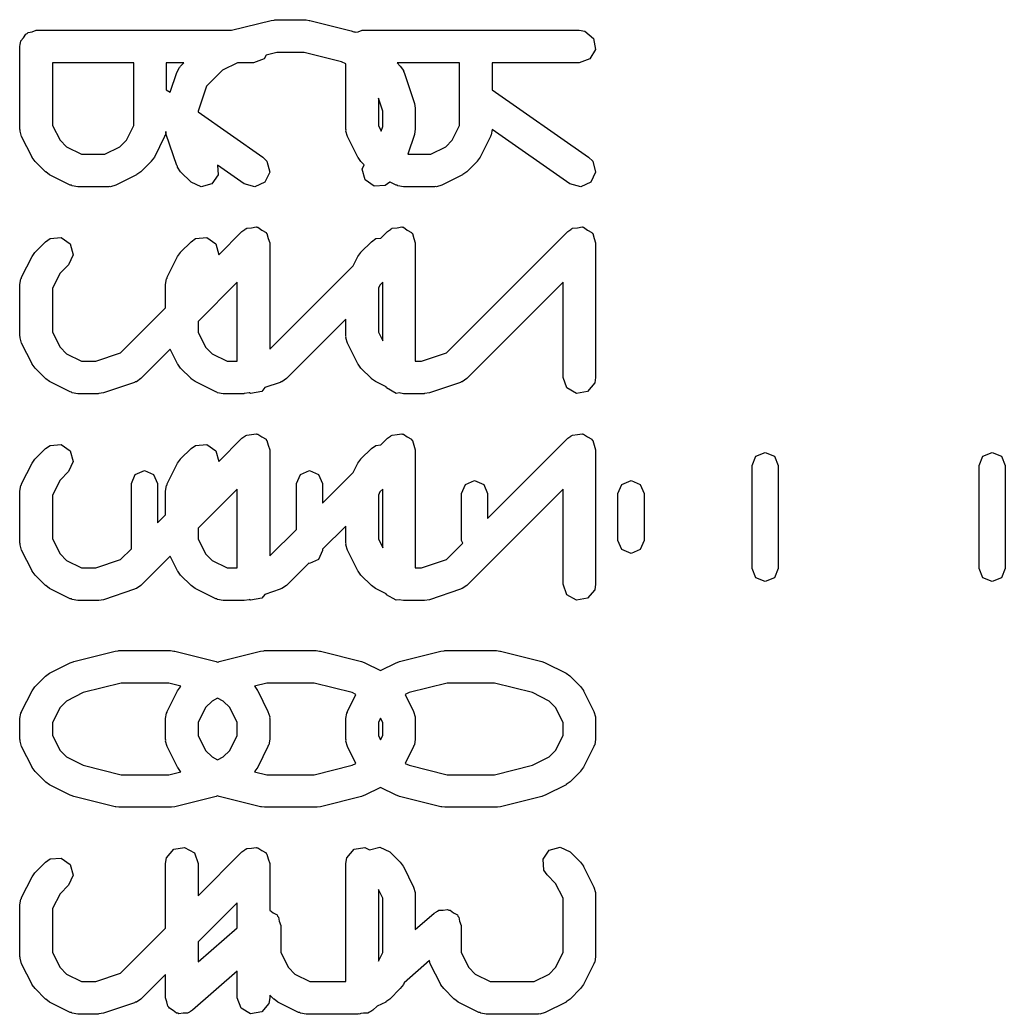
# Model space of a CAD drawing. Extents: x 54 to 297, y -260 to -31.
# Drawn here: x 139.547 to 144.082, y -98.789 to -94.211 of the extents above; entities that cross this region are included whole.
import ezdxf

# ---------------------------------------------------------------- set-up
doc = ezdxf.new("R2010")
doc.units = 0
doc.layers.add('BLACK', color=7, linetype='CONTINUOUS')

msp = doc.modelspace()

# ---------------------------------------------------------------- linework, layer by layer
at = {"layer": 'BLACK', "linetype": 'CONTINUOUS'}
for p, q in [((140.521, -94.2583), (140.703, -94.213)), ((140.703, -94.213), (140.718, -94.2119)), ((140.718, -94.2119), (140.721, -94.2107)), ((140.721, -94.2107), (140.864, -94.2107)), ((140.864, -94.2107), (140.879, -94.2133)), ((140.879, -94.2133), (140.882, -94.213)), ((140.882, -94.213), (141.072, -94.2606)), ((139.581, -94.2736), (139.585, -94.2684)), ((139.585, -94.2684), (139.604, -94.265)), ((139.604, -94.265), (139.622, -94.2583)), ((139.622, -94.2583), (140.521, -94.2583)), ((141.072, -94.2606), (141.084, -94.2658)), ((141.084, -94.2658), (141.088, -94.2663)), ((141.088, -94.2663), (141.09, -94.2674)), ((141.09, -94.2674), (141.104, -94.265)), ((141.104, -94.265), (141.122, -94.2583)), ((141.122, -94.2583), (142.122, -94.2583)), ((142.122, -94.2583), (142.148, -94.2629)), ((142.148, -94.2629), (142.187, -94.2958)), ((139.549, -94.3203), (139.55, -94.3174)), ((139.55, -94.3174), (139.552, -94.3077)), ((139.552, -94.3077), (139.564, -94.2928)), ((139.564, -94.2928), (139.574, -94.2759)), ((139.574, -94.2759), (139.581, -94.2736)), ((142.187, -94.2958), (142.196, -94.3464)), ((139.547, -94.3333), (139.549, -94.3236)), ((139.547, -94.7143), (139.547, -94.3333)), ((139.549, -94.3236), (139.549, -94.3203)), ((140.73, -94.3607), (140.681, -94.3731)), ((140.855, -94.3607), (140.73, -94.3607)), ((141.028, -94.4041), (140.855, -94.3607)), ((142.196, -94.3464), (142.171, -94.3908)), ((139.697, -94.4083), (139.697, -94.6966)), ((140.071, -94.4083), (139.697, -94.4083)), ((140.071, -94.6966), (140.071, -94.4083)), ((140.221, -94.4083), (140.221, -94.5324)), ((140.302, -94.4083), (140.221, -94.4083)), ((140.287, -94.4232), (140.302, -94.4083)), ((140.548, -94.4083), (140.48, -94.4426)), ((140.622, -94.4083), (140.548, -94.4083)), ((140.671, -94.3908), (140.622, -94.4083)), ((140.681, -94.3731), (140.671, -94.3908)), ((141.047, -94.4137), (141.028, -94.4041)), ((141.283, -94.4083), (141.298, -94.4232)), ((141.571, -94.4083), (141.283, -94.4083)), ((141.571, -94.6966), (141.571, -94.4083)), ((142.122, -94.4083), (141.721, -94.4083)), ((141.721, -94.4083), (141.721, -94.5324)), ((142.171, -94.3908), (142.122, -94.4083)), ((140.238, -94.5443), (140.269, -94.4525)), ((140.269, -94.4525), (140.281, -94.4296)), ((140.281, -94.4296), (140.285, -94.4272)), ((140.285, -94.4272), (140.287, -94.4232)), ((140.48, -94.4426), (140.406, -94.5167)), ((141.047, -94.7143), (141.047, -94.4137)), ((141.298, -94.4232), (141.313, -94.4445)), ((141.313, -94.4445), (141.313, -94.449)), ((141.313, -94.449), (141.316, -94.4525)), ((141.316, -94.4525), (141.364, -94.5953)), ((140.221, -94.5324), (140.238, -94.5443)), ((140.406, -94.5167), (140.367, -94.6312)), ((141.721, -94.5324), (142.165, -94.8433)), ((141.217, -94.6312), (141.197, -94.5712)), ((141.197, -94.5712), (141.197, -94.6966)), ((140.367, -94.6312), (140.367, -94.6347)), ((140.367, -94.6347), (140.665, -94.8433)), ((141.217, -94.7021), (141.217, -94.6312)), ((141.364, -94.5953), (141.367, -94.6175)), ((141.367, -94.6175), (141.367, -94.619)), ((141.367, -94.619), (141.367, -94.7143)), ((139.549, -94.7185), (139.547, -94.7143)), ((139.548, -94.7229), (139.549, -94.7185)), ((139.555, -94.7478), (139.548, -94.7229)), ((139.697, -94.6966), (139.732, -94.7651)), ((140.037, -94.7651), (140.071, -94.6966)), ((140.219, -94.725), (140.217, -94.7399)), ((140.221, -94.738), (140.219, -94.725)), ((141.049, -94.7185), (141.047, -94.7143)), ((141.048, -94.7229), (141.049, -94.7185)), ((141.055, -94.7478), (141.048, -94.7229)), ((141.197, -94.6966), (141.21, -94.7228)), ((141.21, -94.7228), (141.217, -94.7021)), ((141.367, -94.7143), (141.363, -94.7364)), ((141.537, -94.7651), (141.571, -94.6966)), ((141.721, -94.7153), (141.717, -94.7399)), ((142.079, -94.9662), (141.721, -94.7153)), ((139.603, -94.8431), (139.555, -94.7478)), ((139.732, -94.7651), (139.762, -94.7955)), ((140.007, -94.7955), (140.037, -94.7651)), ((140.213, -94.7478), (140.166, -94.8431)), ((140.214, -94.7434), (140.213, -94.7478)), ((140.217, -94.7399), (140.214, -94.7434)), ((140.269, -94.8809), (140.221, -94.738)), ((141.103, -94.8431), (141.055, -94.7478)), ((141.364, -94.738), (141.333, -94.8298)), ((141.363, -94.7364), (141.364, -94.738)), ((141.507, -94.7955), (141.537, -94.7651)), ((141.713, -94.7478), (141.666, -94.8431)), ((141.714, -94.7434), (141.713, -94.7478)), ((141.717, -94.7399), (141.714, -94.7434)), ((139.762, -94.7955), (139.831, -94.8298)), ((139.938, -94.8298), (140.007, -94.7955)), ((141.438, -94.8298), (141.507, -94.7955)), ((139.604, -94.8442), (139.603, -94.8431)), ((139.617, -94.8626), (139.604, -94.8442)), ((139.665, -94.9102), (139.617, -94.8626)), ((139.831, -94.8298), (139.938, -94.8298)), ((140.152, -94.8626), (140.104, -94.9102)), ((140.166, -94.8431), (140.152, -94.8611)), ((140.152, -94.8611), (140.152, -94.8626)), ((140.665, -94.8433), (140.684, -94.8617)), ((140.684, -94.8617), (140.697, -94.9113)), ((141.104, -94.8442), (141.103, -94.8431)), ((141.117, -94.8626), (141.104, -94.8442)), ((141.132, -94.8776), (141.117, -94.8626)), ((141.333, -94.8298), (141.438, -94.8298)), ((141.652, -94.8626), (141.604, -94.9102)), ((141.666, -94.8431), (141.652, -94.8611)), ((141.652, -94.8611), (141.652, -94.8626)), ((142.165, -94.8433), (142.184, -94.8617)), ((142.184, -94.8617), (142.197, -94.9113)), ((139.666, -94.9109), (139.665, -94.9102)), ((139.684, -94.9242), (139.666, -94.9109)), ((140.104, -94.9102), (140.086, -94.923)), ((140.272, -94.8844), (140.269, -94.8809)), ((140.272, -94.8888), (140.272, -94.8844)), ((140.287, -94.9102), (140.272, -94.8888)), ((140.335, -94.9578), (140.287, -94.9102)), ((140.579, -94.9662), (140.456, -94.88)), ((140.456, -94.88), (140.46, -94.9242)), ((140.697, -94.9113), (140.675, -94.9578)), ((141.122, -94.8982), (141.132, -94.8776)), ((141.136, -94.9478), (141.122, -94.8982)), ((141.604, -94.9102), (141.586, -94.923)), ((142.197, -94.9113), (142.175, -94.9578)), ((139.779, -94.9718), (139.684, -94.9242)), ((140.084, -94.9242), (139.989, -94.9718)), ((140.086, -94.923), (140.084, -94.9242)), ((140.381, -94.9795), (140.335, -94.9578)), ((140.46, -94.9242), (140.431, -94.9662)), ((140.675, -94.9578), (140.629, -94.9795)), ((141.178, -94.9772), (141.136, -94.9478)), ((141.25, -94.9578), (141.229, -94.9727)), ((141.251, -94.9574), (141.25, -94.9578)), ((141.279, -94.9718), (141.251, -94.9574)), ((141.584, -94.9242), (141.489, -94.9718)), ((141.586, -94.923), (141.584, -94.9242)), ((142.175, -94.9578), (142.129, -94.9795)), ((139.784, -94.9724), (139.779, -94.9718)), ((139.787, -94.9752), (139.784, -94.9724)), ((139.813, -94.9798), (139.787, -94.9752)), ((139.956, -94.9798), (139.813, -94.9798)), ((139.96, -94.9782), (139.956, -94.9798)), ((139.964, -94.9793), (139.96, -94.9782)), ((139.989, -94.9718), (139.964, -94.9793)), ((140.431, -94.9662), (140.381, -94.9795)), ((140.629, -94.9795), (140.579, -94.9662)), ((141.229, -94.9727), (141.178, -94.9772)), ((141.284, -94.9724), (141.279, -94.9718)), ((141.287, -94.9752), (141.284, -94.9724)), ((141.313, -94.9798), (141.287, -94.9752)), ((141.456, -94.9798), (141.313, -94.9798)), ((141.46, -94.9782), (141.456, -94.9798)), ((141.464, -94.9793), (141.46, -94.9782)), ((141.489, -94.9718), (141.464, -94.9793)), ((142.129, -94.9795), (142.079, -94.9662)), ((140.462, -95.2921), (140.569, -95.1851)), ((140.569, -95.1851), (140.583, -95.1757)), ((140.583, -95.1757), (140.585, -95.1731)), ((140.585, -95.1731), (140.587, -95.1728)), ((140.587, -95.1728), (140.591, -95.1701)), ((140.591, -95.1701), (140.613, -95.1682)), ((140.613, -95.1682), (140.635, -95.1642)), ((140.635, -95.1642), (140.638, -95.1659)), ((140.638, -95.1659), (140.642, -95.1657)), ((140.642, -95.1657), (140.66, -95.1786)), ((140.66, -95.1786), (140.68, -95.1899)), ((141.209, -95.2158), (141.239, -95.1851)), ((141.239, -95.1851), (141.253, -95.1757)), ((141.253, -95.1757), (141.255, -95.1731)), ((141.255, -95.1731), (141.257, -95.1728)), ((141.257, -95.1728), (141.261, -95.1701)), ((141.261, -95.1701), (141.283, -95.1682)), ((141.283, -95.1682), (141.305, -95.1642)), ((141.305, -95.1642), (141.308, -95.1659)), ((141.308, -95.1659), (141.312, -95.1657)), ((141.312, -95.1657), (141.33, -95.1786)), ((141.33, -95.1786), (141.35, -95.1899)), ((141.51, -95.744), (142.069, -95.1851)), ((142.069, -95.1851), (142.083, -95.1757)), ((142.083, -95.1757), (142.085, -95.1731)), ((142.085, -95.1731), (142.087, -95.1728)), ((142.087, -95.1728), (142.091, -95.1701)), ((142.091, -95.1701), (142.113, -95.1682)), ((142.113, -95.1682), (142.135, -95.1642)), ((142.135, -95.1642), (142.138, -95.1659)), ((142.138, -95.1659), (142.142, -95.1657)), ((142.142, -95.1657), (142.16, -95.1786)), ((142.16, -95.1786), (142.18, -95.1899)), ((139.617, -95.2803), (139.665, -95.2327)), ((139.665, -95.2327), (139.686, -95.2177)), ((139.686, -95.2177), (139.737, -95.2133)), ((139.737, -95.2133), (139.779, -95.2427)), ((140.287, -95.2803), (140.335, -95.2327)), ((140.335, -95.2327), (140.356, -95.2177)), ((140.356, -95.2177), (140.407, -95.2133)), ((140.407, -95.2133), (140.449, -95.2427)), ((140.68, -95.1899), (140.681, -95.1931)), ((140.681, -95.1931), (140.684, -95.1951)), ((140.684, -95.1951), (140.69, -95.2169)), ((140.69, -95.2169), (140.697, -95.2381)), ((141.117, -95.2803), (141.165, -95.2327)), ((141.165, -95.2327), (141.186, -95.2177)), ((141.186, -95.2177), (141.209, -95.2158)), ((141.35, -95.1899), (141.351, -95.1931)), ((141.351, -95.1931), (141.354, -95.1951)), ((141.354, -95.1951), (141.36, -95.2169)), ((141.36, -95.2169), (141.367, -95.2381)), ((142.18, -95.1899), (142.181, -95.1931)), ((142.181, -95.1931), (142.184, -95.1951)), ((142.184, -95.1951), (142.19, -95.2169)), ((142.19, -95.2169), (142.197, -95.2381)), ((139.616, -95.2818), (139.617, -95.2803)), ((139.779, -95.2427), (139.792, -95.2923)), ((140.286, -95.2818), (140.287, -95.2803)), ((140.449, -95.2427), (140.462, -95.2921)), ((140.697, -95.2381), (140.697, -95.727)), ((141.116, -95.2818), (141.117, -95.2803)), ((141.367, -95.2381), (141.367, -95.7821)), ((142.197, -95.2381), (142.197, -95.8571)), ((139.555, -95.395), (139.603, -95.2998)), ((139.603, -95.2998), (139.616, -95.2818)), ((139.792, -95.2923), (139.771, -95.3387)), ((140.225, -95.395), (140.273, -95.2998)), ((140.273, -95.2998), (140.286, -95.2818)), ((141.081, -95.3432), (141.103, -95.2998)), ((141.103, -95.2998), (141.116, -95.2818)), ((139.771, -95.3387), (139.732, -95.3778)), ((140.697, -95.727), (141.081, -95.3432)), ((139.547, -95.4286), (139.552, -95.4029)), ((139.552, -95.4029), (139.555, -95.3995)), ((139.555, -95.3995), (139.555, -95.395)), ((139.732, -95.3778), (139.697, -95.4463)), ((140.217, -95.4286), (140.222, -95.4029)), ((140.222, -95.4029), (140.225, -95.3995)), ((140.225, -95.3995), (140.225, -95.395)), ((139.547, -95.6667), (139.547, -95.4286)), ((139.697, -95.4463), (139.697, -95.649)), ((140.217, -95.537), (140.217, -95.4286)), ((140.547, -95.4192), (140.367, -95.5992)), ((140.547, -95.7821), (140.547, -95.4192)), ((141.204, -95.432), (141.197, -95.4463)), ((141.197, -95.4463), (141.197, -95.649)), ((141.217, -95.4192), (141.204, -95.432)), ((141.217, -95.689), (141.217, -95.4192)), ((142.047, -95.4192), (141.604, -95.8626)), ((142.047, -95.8571), (142.047, -95.4192)), ((140.01, -95.744), (140.217, -95.537)), ((140.367, -95.5992), (140.367, -95.649)), ((141.047, -95.5892), (140.774, -95.8626)), ((141.047, -95.6667), (141.047, -95.5892)), ((139.549, -95.6709), (139.547, -95.6667)), ((139.548, -95.6752), (139.549, -95.6709)), ((139.555, -95.7002), (139.548, -95.6752)), ((139.697, -95.649), (139.732, -95.7175)), ((140.367, -95.649), (140.402, -95.7175)), ((141.049, -95.6709), (141.047, -95.6667)), ((141.048, -95.6752), (141.049, -95.6709)), ((141.055, -95.7002), (141.048, -95.6752)), ((141.197, -95.649), (141.217, -95.689)), ((139.603, -95.7954), (139.555, -95.7002)), ((139.732, -95.7175), (139.762, -95.7479)), ((140.239, -95.7276), (140.104, -95.8626)), ((140.273, -95.7954), (140.239, -95.7276)), ((140.402, -95.7175), (140.432, -95.7479)), ((141.103, -95.7954), (141.055, -95.7002)), ((139.762, -95.7479), (139.831, -95.7821)), ((139.831, -95.7821), (139.896, -95.7821)), ((139.896, -95.7821), (140.01, -95.744)), ((140.432, -95.7479), (140.501, -95.7821)), ((140.501, -95.7821), (140.547, -95.7821)), ((141.367, -95.7821), (141.396, -95.7821)), ((141.396, -95.7821), (141.51, -95.744)), ((139.604, -95.7966), (139.603, -95.7954)), ((139.617, -95.8149), (139.604, -95.7966)), ((139.665, -95.8626), (139.617, -95.8149)), ((140.274, -95.7966), (140.273, -95.7954)), ((140.287, -95.8149), (140.274, -95.7966)), ((140.335, -95.8626), (140.287, -95.8149)), ((141.104, -95.7966), (141.103, -95.7954)), ((141.117, -95.8149), (141.104, -95.7966)), ((141.165, -95.8626), (141.117, -95.8149)), ((139.666, -95.8632), (139.665, -95.8626)), ((139.684, -95.8766), (139.666, -95.8632)), ((140.104, -95.8626), (140.083, -95.8775)), ((140.336, -95.8632), (140.335, -95.8626)), ((140.354, -95.8766), (140.336, -95.8632)), ((140.774, -95.8626), (140.753, -95.8775)), ((141.166, -95.8632), (141.165, -95.8626)), ((141.184, -95.8766), (141.166, -95.8632)), ((141.604, -95.8626), (141.583, -95.8775)), ((142.065, -95.9054), (142.047, -95.8571)), ((142.197, -95.8571), (142.193, -95.8828)), ((139.779, -95.9242), (139.684, -95.8766)), ((140.075, -95.8807), (139.932, -95.9283)), ((140.078, -95.8779), (140.075, -95.8807)), ((140.083, -95.8775), (140.078, -95.8779)), ((140.449, -95.9242), (140.354, -95.8766)), ((140.675, -95.9038), (140.66, -95.9221)), ((140.745, -95.8807), (140.675, -95.9038)), ((140.748, -95.8779), (140.745, -95.8807)), ((140.753, -95.8775), (140.748, -95.8779)), ((141.233, -95.9013), (141.184, -95.8766)), ((141.235, -95.9054), (141.233, -95.9013)), ((141.279, -95.931), (141.235, -95.9054)), ((141.575, -95.8807), (141.432, -95.9283)), ((141.578, -95.8779), (141.575, -95.8807)), ((141.583, -95.8775), (141.578, -95.8779)), ((142.109, -95.931), (142.065, -95.9054)), ((142.193, -95.8828), (142.16, -95.9221)), ((139.784, -95.9247), (139.779, -95.9242)), ((139.787, -95.9276), (139.784, -95.9247)), ((139.813, -95.9321), (139.787, -95.9276)), ((139.908, -95.9321), (139.813, -95.9321)), ((139.91, -95.9316), (139.908, -95.9321)), ((139.932, -95.9283), (139.91, -95.9316)), ((140.454, -95.9247), (140.449, -95.9242)), ((140.457, -95.9276), (140.454, -95.9247)), ((140.483, -95.9321), (140.457, -95.9276)), ((140.578, -95.9321), (140.483, -95.9321)), ((140.58, -95.9316), (140.578, -95.9321)), ((140.602, -95.9283), (140.58, -95.9316)), ((140.604, -95.9277), (140.602, -95.9283)), ((140.609, -95.931), (140.604, -95.9277)), ((140.66, -95.9221), (140.609, -95.931)), ((141.293, -95.9286), (141.279, -95.931)), ((141.313, -95.9321), (141.293, -95.9286)), ((141.408, -95.9321), (141.313, -95.9321)), ((141.41, -95.9316), (141.408, -95.9321)), ((141.432, -95.9283), (141.41, -95.9316)), ((142.16, -95.9221), (142.109, -95.931)), ((140.462, -96.2445), (140.569, -96.1374)), ((140.569, -96.1374), (140.583, -96.1281)), ((140.583, -96.1281), (140.585, -96.1255)), ((140.585, -96.1255), (140.587, -96.1252)), ((140.587, -96.1252), (140.591, -96.1225)), ((140.591, -96.1225), (140.613, -96.1205)), ((140.613, -96.1205), (140.635, -96.1166)), ((140.635, -96.1166), (140.638, -96.1183)), ((140.638, -96.1183), (140.642, -96.118)), ((140.642, -96.118), (140.66, -96.131)), ((140.66, -96.131), (140.68, -96.1423)), ((140.68, -96.1423), (140.681, -96.1455)), ((140.681, -96.1455), (140.684, -96.1475)), ((140.684, -96.1475), (140.69, -96.1693)), ((141.209, -96.1681), (141.239, -96.1374)), ((141.239, -96.1374), (141.253, -96.1281)), ((141.253, -96.1281), (141.255, -96.1255)), ((141.255, -96.1255), (141.257, -96.1252)), ((141.257, -96.1252), (141.261, -96.1225)), ((141.261, -96.1225), (141.283, -96.1205)), ((141.283, -96.1205), (141.305, -96.1166)), ((141.305, -96.1166), (141.308, -96.1183)), ((141.308, -96.1183), (141.312, -96.118)), ((141.312, -96.118), (141.33, -96.131)), ((141.33, -96.131), (141.35, -96.1423)), ((141.35, -96.1423), (141.351, -96.1455)), ((141.351, -96.1455), (141.354, -96.1475)), ((141.354, -96.1475), (141.36, -96.1693)), ((141.7, -96.5068), (142.069, -96.1374)), ((142.069, -96.1374), (142.083, -96.1281)), ((142.083, -96.1281), (142.085, -96.1255)), ((142.085, -96.1255), (142.087, -96.1252)), ((142.087, -96.1252), (142.091, -96.1225)), ((142.091, -96.1225), (142.113, -96.1205)), ((142.113, -96.1205), (142.135, -96.1166)), ((142.135, -96.1166), (142.138, -96.1183)), ((142.138, -96.1183), (142.142, -96.118)), ((142.142, -96.118), (142.16, -96.131)), ((142.16, -96.131), (142.18, -96.1423)), ((142.18, -96.1423), (142.181, -96.1455)), ((142.181, -96.1455), (142.184, -96.1475)), ((142.184, -96.1475), (142.19, -96.1693)), ((139.617, -96.2327), (139.665, -96.1851)), ((139.665, -96.1851), (139.686, -96.1701)), ((139.686, -96.1701), (139.737, -96.1657)), ((139.737, -96.1657), (139.779, -96.1951)), ((139.779, -96.1951), (139.792, -96.2446)), ((140.287, -96.2327), (140.335, -96.1851)), ((140.335, -96.1851), (140.356, -96.1701)), ((140.356, -96.1701), (140.407, -96.1657)), ((140.407, -96.1657), (140.449, -96.1951)), ((140.449, -96.1951), (140.462, -96.2445)), ((140.69, -96.1693), (140.697, -96.1905)), ((140.697, -96.1905), (140.697, -96.6794)), ((141.117, -96.2327), (141.165, -96.1851)), ((141.165, -96.1851), (141.186, -96.1701)), ((141.186, -96.1701), (141.209, -96.1681)), ((141.36, -96.1693), (141.367, -96.1905)), ((141.367, -96.1905), (141.367, -96.7345)), ((142.19, -96.1693), (142.197, -96.1905)), ((142.197, -96.1905), (142.197, -96.8095)), ((139.603, -96.2522), (139.616, -96.2342)), ((139.616, -96.2342), (139.617, -96.2327)), ((140.273, -96.2522), (140.286, -96.2342)), ((140.286, -96.2342), (140.287, -96.2327)), ((141.103, -96.2522), (141.116, -96.2342)), ((141.116, -96.2342), (141.117, -96.2327)), ((142.917, -96.2627), (142.935, -96.2203)), ((142.935, -96.2203), (142.977, -96.2027)), ((142.977, -96.2027), (143.02, -96.2203)), ((143.02, -96.2203), (143.037, -96.2627)), ((143.963, -96.2627), (143.98, -96.2203)), ((143.98, -96.2203), (144.022, -96.2027)), ((144.022, -96.2027), (144.065, -96.2203)), ((144.065, -96.2203), (144.082, -96.2627)), ((139.555, -96.3474), (139.603, -96.2522)), ((139.792, -96.2446), (139.771, -96.2911)), ((140.078, -96.3039), (140.12, -96.2864)), ((140.12, -96.2864), (140.162, -96.3039)), ((140.225, -96.3474), (140.273, -96.2522)), ((140.838, -96.3039), (140.88, -96.2864)), ((140.88, -96.2864), (140.922, -96.3039)), ((141.081, -96.2956), (141.103, -96.2522)), ((142.917, -96.7373), (142.917, -96.2627)), ((143.037, -96.2627), (143.037, -96.7373)), ((143.963, -96.7373), (143.963, -96.2627)), ((144.082, -96.2627), (144.082, -96.7373)), ((139.732, -96.3301), (139.697, -96.3987)), ((139.771, -96.2911), (139.732, -96.3301)), ((140.06, -96.3464), (140.078, -96.3039)), ((140.162, -96.3039), (140.18, -96.3464)), ((140.82, -96.3464), (140.838, -96.3039)), ((140.922, -96.3039), (140.94, -96.3464)), ((140.94, -96.4368), (141.081, -96.2956)), ((141.598, -96.3497), (141.64, -96.3322)), ((141.64, -96.3322), (141.682, -96.3497)), ((142.318, -96.3497), (142.36, -96.3322)), ((142.36, -96.3322), (142.402, -96.3497)), ((139.547, -96.381), (139.552, -96.3553)), ((139.552, -96.3553), (139.555, -96.3519)), ((139.555, -96.3519), (139.555, -96.3474)), ((140.06, -96.6468), (140.06, -96.3464)), ((140.18, -96.3464), (140.18, -96.5268)), ((140.217, -96.381), (140.222, -96.3553)), ((140.222, -96.3553), (140.225, -96.3519)), ((140.225, -96.3519), (140.225, -96.3474)), ((140.547, -96.3715), (140.367, -96.5515)), ((140.547, -96.7345), (140.547, -96.3715)), ((140.82, -96.5568), (140.82, -96.3464)), ((140.94, -96.3464), (140.94, -96.4368)), ((141.217, -96.3715), (141.204, -96.3844)), ((141.217, -96.6413), (141.217, -96.3715)), ((141.58, -96.3922), (141.598, -96.3497)), ((142.047, -96.3715), (141.604, -96.8149)), ((141.682, -96.3497), (141.7, -96.3922)), ((142.047, -96.8095), (142.047, -96.3715)), ((142.3, -96.3922), (142.318, -96.3497)), ((142.402, -96.3497), (142.42, -96.3922)), ((139.547, -96.619), (139.547, -96.381)), ((139.697, -96.3987), (139.697, -96.6013)), ((140.217, -96.4894), (140.217, -96.381)), ((141.204, -96.3844), (141.197, -96.3987)), ((141.197, -96.3987), (141.197, -96.6013)), ((141.58, -96.6078), (141.58, -96.3922)), ((141.7, -96.3922), (141.7, -96.5068)), ((142.3, -96.6078), (142.3, -96.3922)), ((142.42, -96.3922), (142.42, -96.6078)), ((140.18, -96.5268), (140.217, -96.4894)), ((140.367, -96.5515), (140.367, -96.6013)), ((140.697, -96.6794), (140.82, -96.5568)), ((141.047, -96.5415), (140.94, -96.6489)), ((141.047, -96.619), (141.047, -96.5415)), ((139.697, -96.6013), (139.732, -96.6699)), ((140.367, -96.6013), (140.402, -96.6699)), ((141.197, -96.6013), (141.217, -96.6413)), ((141.586, -96.6212), (141.58, -96.6078)), ((142.318, -96.6503), (142.3, -96.6078)), ((142.42, -96.6078), (142.402, -96.6503)), ((139.549, -96.6233), (139.547, -96.619)), ((139.548, -96.6276), (139.549, -96.6233)), ((139.555, -96.6526), (139.548, -96.6276)), ((139.603, -96.7478), (139.555, -96.6526)), ((140.01, -96.6964), (140.06, -96.6468)), ((140.94, -96.6536), (140.922, -96.6961)), ((140.94, -96.6489), (140.94, -96.6536)), ((141.049, -96.6233), (141.047, -96.619)), ((141.048, -96.6276), (141.049, -96.6233)), ((141.055, -96.6526), (141.048, -96.6276)), ((141.103, -96.7478), (141.055, -96.6526)), ((141.51, -96.6964), (141.586, -96.6212)), ((142.36, -96.6678), (142.318, -96.6503)), ((142.402, -96.6503), (142.36, -96.6678)), ((139.732, -96.6699), (139.762, -96.7003)), ((139.896, -96.7345), (140.01, -96.6964)), ((140.239, -96.6799), (140.104, -96.8149)), ((140.273, -96.7478), (140.239, -96.6799)), ((140.402, -96.6699), (140.432, -96.7003)), ((140.922, -96.6961), (140.88, -96.7136)), ((141.396, -96.7345), (141.51, -96.6964)), ((139.762, -96.7003), (139.831, -96.7345)), ((139.831, -96.7345), (139.896, -96.7345)), ((140.432, -96.7003), (140.501, -96.7345)), ((140.501, -96.7345), (140.547, -96.7345)), ((140.877, -96.7123), (140.774, -96.8149)), ((140.88, -96.7136), (140.877, -96.7123)), ((141.367, -96.7345), (141.396, -96.7345)), ((142.935, -96.7797), (142.917, -96.7373)), ((143.037, -96.7373), (143.02, -96.7797)), ((143.98, -96.7797), (143.963, -96.7373)), ((144.082, -96.7373), (144.065, -96.7797)), ((139.604, -96.749), (139.603, -96.7478)), ((139.617, -96.7673), (139.604, -96.749)), ((139.665, -96.8149), (139.617, -96.7673)), ((140.274, -96.749), (140.273, -96.7478)), ((140.287, -96.7673), (140.274, -96.749)), ((140.335, -96.8149), (140.287, -96.7673)), ((141.104, -96.749), (141.103, -96.7478)), ((141.117, -96.7673), (141.104, -96.749)), ((141.165, -96.8149), (141.117, -96.7673)), ((142.977, -96.7973), (142.935, -96.7797)), ((143.02, -96.7797), (142.977, -96.7973)), ((144.022, -96.7973), (143.98, -96.7797)), ((144.065, -96.7797), (144.022, -96.7973)), ((139.666, -96.8156), (139.665, -96.8149)), ((139.684, -96.829), (139.666, -96.8156)), ((139.779, -96.8766), (139.684, -96.829)), ((140.075, -96.8331), (139.932, -96.8807)), ((140.078, -96.8303), (140.075, -96.8331)), ((140.083, -96.8299), (140.078, -96.8303)), ((140.104, -96.8149), (140.083, -96.8299)), ((140.336, -96.8156), (140.335, -96.8149)), ((140.354, -96.829), (140.336, -96.8156)), ((140.449, -96.8766), (140.354, -96.829)), ((140.745, -96.8331), (140.675, -96.8562)), ((140.748, -96.8303), (140.745, -96.8331)), ((140.753, -96.8299), (140.748, -96.8303)), ((140.774, -96.8149), (140.753, -96.8299)), ((141.166, -96.8156), (141.165, -96.8149)), ((141.184, -96.829), (141.166, -96.8156)), ((141.233, -96.8537), (141.184, -96.829)), ((141.575, -96.8331), (141.432, -96.8807)), ((141.578, -96.8303), (141.575, -96.8331)), ((141.583, -96.8299), (141.578, -96.8303)), ((141.604, -96.8149), (141.583, -96.8299)), ((142.065, -96.8577), (142.047, -96.8095)), ((142.193, -96.8352), (142.16, -96.8745)), ((142.197, -96.8095), (142.193, -96.8352)), ((139.784, -96.8771), (139.779, -96.8766)), ((139.787, -96.88), (139.784, -96.8771)), ((139.813, -96.8845), (139.787, -96.88)), ((139.932, -96.8807), (139.91, -96.884)), ((140.454, -96.8771), (140.449, -96.8766)), ((140.457, -96.88), (140.454, -96.8771)), ((140.483, -96.8845), (140.457, -96.88)), ((140.602, -96.8807), (140.58, -96.884)), ((140.604, -96.8801), (140.602, -96.8807)), ((140.609, -96.8834), (140.604, -96.8801)), ((140.66, -96.8745), (140.609, -96.8834)), ((140.675, -96.8562), (140.66, -96.8745)), ((141.235, -96.8577), (141.233, -96.8537)), ((141.279, -96.8834), (141.235, -96.8577)), ((141.293, -96.881), (141.279, -96.8834)), ((141.313, -96.8845), (141.293, -96.881)), ((141.432, -96.8807), (141.41, -96.884)), ((142.109, -96.8834), (142.065, -96.8577)), ((142.16, -96.8745), (142.109, -96.8834)), ((139.908, -96.8845), (139.813, -96.8845)), ((139.91, -96.884), (139.908, -96.8845)), ((140.578, -96.8845), (140.483, -96.8845)), ((140.58, -96.884), (140.578, -96.8845)), ((141.408, -96.8845), (141.313, -96.8845)), ((141.41, -96.884), (141.408, -96.8845)), ((139.795, -97.1653), (139.985, -97.1177)), ((139.985, -97.1177), (140, -97.1167)), ((140, -97.1167), (140.003, -97.1155)), ((140.003, -97.1155), (140.241, -97.1155)), ((140.241, -97.1155), (140.256, -97.1181)), ((140.256, -97.1181), (140.26, -97.1177)), ((140.26, -97.1177), (140.45, -97.1653)), ((140.465, -97.1653), (140.655, -97.1177)), ((140.655, -97.1177), (140.67, -97.1167)), ((140.67, -97.1167), (140.673, -97.1155)), ((140.673, -97.1155), (140.911, -97.1155)), ((140.911, -97.1155), (140.926, -97.1181)), ((140.926, -97.1181), (140.93, -97.1177)), ((140.93, -97.1177), (141.12, -97.1653)), ((141.295, -97.1653), (141.485, -97.1177)), ((141.485, -97.1177), (141.5, -97.1167)), ((141.5, -97.1167), (141.503, -97.1155)), ((141.503, -97.1155), (141.741, -97.1155)), ((141.741, -97.1155), (141.756, -97.1181)), ((141.756, -97.1181), (141.76, -97.1177)), ((141.76, -97.1177), (141.95, -97.1653)), ((139.684, -97.2186), (139.779, -97.171)), ((139.779, -97.171), (139.792, -97.1673)), ((139.792, -97.1673), (139.795, -97.1653)), ((140.45, -97.1653), (140.457, -97.1686)), ((140.457, -97.1686), (140.462, -97.1673)), ((140.462, -97.1673), (140.465, -97.1653)), ((141.12, -97.1653), (141.132, -97.1706)), ((141.132, -97.1706), (141.135, -97.171)), ((141.135, -97.171), (141.207, -97.207)), ((141.207, -97.207), (141.279, -97.171)), ((141.279, -97.171), (141.292, -97.1673)), ((141.292, -97.1673), (141.295, -97.1653)), ((141.95, -97.1653), (141.962, -97.1706)), ((141.962, -97.1706), (141.965, -97.171)), ((141.965, -97.171), (142.061, -97.2186)), ((139.617, -97.2803), (139.665, -97.2327)), ((139.665, -97.2327), (139.683, -97.2198)), ((139.683, -97.2198), (139.684, -97.2186)), ((142.061, -97.2186), (142.079, -97.232)), ((142.079, -97.232), (142.08, -97.2327)), ((142.08, -97.2327), (142.128, -97.2803)), ((139.603, -97.2998), (139.616, -97.2818)), ((139.616, -97.2818), (139.617, -97.2803)), ((140.013, -97.2655), (139.839, -97.3089)), ((140.232, -97.2655), (140.013, -97.2655)), ((140.288, -97.2794), (140.232, -97.2655)), ((140.273, -97.2998), (140.286, -97.2818)), ((140.286, -97.2818), (140.287, -97.2803)), ((140.287, -97.2803), (140.288, -97.2794)), ((140.683, -97.2655), (140.627, -97.2794)), ((140.627, -97.2794), (140.628, -97.2803)), ((140.628, -97.2803), (140.641, -97.2987)), ((140.902, -97.2655), (140.683, -97.2655)), ((141.076, -97.3089), (140.902, -97.2655)), ((141.513, -97.2655), (141.339, -97.3089)), ((141.732, -97.2655), (141.513, -97.2655)), ((141.906, -97.3089), (141.732, -97.2655)), ((142.128, -97.2803), (142.141, -97.2987)), ((139.555, -97.395), (139.603, -97.2998)), ((139.839, -97.3089), (139.762, -97.3474)), ((140.225, -97.395), (140.273, -97.2998)), ((140.457, -97.3347), (140.432, -97.3474)), ((140.483, -97.3474), (140.457, -97.3347)), ((140.641, -97.2987), (140.642, -97.2998)), ((140.642, -97.2998), (140.689, -97.395)), ((141.055, -97.395), (141.094, -97.3179)), ((141.094, -97.3179), (141.076, -97.3089)), ((141.339, -97.3089), (141.321, -97.3179)), ((141.321, -97.3179), (141.359, -97.395)), ((141.983, -97.3474), (141.906, -97.3089)), ((142.141, -97.2987), (142.142, -97.2998)), ((142.142, -97.2998), (142.189, -97.395)), ((139.732, -97.3778), (139.697, -97.4463)), ((139.762, -97.3474), (139.732, -97.3778)), ((140.402, -97.3778), (140.367, -97.4463)), ((140.432, -97.3474), (140.402, -97.3778)), ((140.513, -97.3778), (140.483, -97.3474)), ((140.547, -97.4463), (140.513, -97.3778)), ((142.013, -97.3778), (141.983, -97.3474)), ((142.047, -97.4463), (142.013, -97.3778)), ((139.547, -97.4286), (139.552, -97.4029)), ((139.547, -97.5238), (139.547, -97.4286)), ((139.552, -97.4029), (139.555, -97.3995)), ((139.555, -97.3995), (139.555, -97.395)), ((140.217, -97.4286), (140.222, -97.4029)), ((140.217, -97.5238), (140.217, -97.4286)), ((140.222, -97.4029), (140.225, -97.3995)), ((140.225, -97.3995), (140.225, -97.395)), ((140.689, -97.395), (140.697, -97.42)), ((140.697, -97.42), (140.696, -97.4244)), ((140.696, -97.4244), (140.697, -97.4286)), ((140.697, -97.4286), (140.697, -97.5238)), ((141.047, -97.4286), (141.052, -97.4029)), ((141.047, -97.5238), (141.047, -97.4286)), ((141.052, -97.4029), (141.055, -97.3995)), ((141.055, -97.3995), (141.055, -97.395)), ((141.207, -97.4263), (141.197, -97.4463)), ((141.217, -97.4463), (141.207, -97.4263)), ((141.359, -97.395), (141.367, -97.42)), ((141.367, -97.42), (141.366, -97.4244)), ((141.366, -97.4244), (141.367, -97.4286)), ((141.367, -97.4286), (141.367, -97.5238)), ((142.189, -97.395), (142.197, -97.42)), ((142.197, -97.42), (142.196, -97.4244)), ((142.196, -97.4244), (142.197, -97.4286)), ((142.197, -97.4286), (142.197, -97.5238)), ((139.697, -97.4463), (139.697, -97.5061)), ((140.367, -97.4463), (140.367, -97.5061)), ((140.547, -97.5061), (140.547, -97.4463)), ((141.197, -97.4463), (141.197, -97.5061)), ((141.217, -97.5061), (141.217, -97.4463)), ((142.047, -97.5061), (142.047, -97.4463)), ((139.549, -97.528), (139.547, -97.5238)), ((139.697, -97.5061), (139.732, -97.5746)), ((140.219, -97.528), (140.217, -97.5238)), ((140.367, -97.5061), (140.402, -97.5746)), ((140.513, -97.5746), (140.547, -97.5061)), ((140.697, -97.5238), (140.693, -97.5495)), ((141.049, -97.528), (141.047, -97.5238)), ((141.197, -97.5061), (141.207, -97.5261)), ((141.207, -97.5261), (141.217, -97.5061)), ((141.367, -97.5238), (141.363, -97.5495)), ((142.013, -97.5746), (142.047, -97.5061)), ((142.197, -97.5238), (142.193, -97.5495)), ((139.548, -97.5324), (139.549, -97.528)), ((139.555, -97.5574), (139.548, -97.5324)), ((139.603, -97.6526), (139.555, -97.5574)), ((140.218, -97.5324), (140.219, -97.528)), ((140.225, -97.5574), (140.218, -97.5324)), ((140.273, -97.6526), (140.225, -97.5574)), ((140.689, -97.5573), (140.642, -97.6526)), ((140.69, -97.5529), (140.689, -97.5573)), ((140.693, -97.5495), (140.69, -97.5529)), ((141.048, -97.5324), (141.049, -97.528)), ((141.055, -97.5574), (141.048, -97.5324)), ((141.094, -97.6345), (141.055, -97.5574)), ((141.359, -97.5573), (141.321, -97.6345)), ((141.36, -97.5529), (141.359, -97.5573)), ((141.363, -97.5495), (141.36, -97.5529)), ((142.189, -97.5573), (142.142, -97.6526)), ((142.19, -97.5529), (142.189, -97.5573)), ((142.193, -97.5495), (142.19, -97.5529)), ((139.732, -97.5746), (139.762, -97.605)), ((139.762, -97.605), (139.839, -97.6435)), ((140.402, -97.5746), (140.432, -97.605)), ((140.432, -97.605), (140.457, -97.6177)), ((140.457, -97.6177), (140.483, -97.605)), ((140.483, -97.605), (140.513, -97.5746)), ((141.906, -97.6435), (141.983, -97.605)), ((141.983, -97.605), (142.013, -97.5746)), ((139.604, -97.6537), (139.603, -97.6526)), ((139.617, -97.6721), (139.604, -97.6537)), ((139.839, -97.6435), (140.013, -97.6869)), ((140.274, -97.6537), (140.273, -97.6526)), ((140.287, -97.6721), (140.274, -97.6537)), ((140.642, -97.6526), (140.628, -97.6706)), ((140.902, -97.6869), (141.076, -97.6435)), ((141.076, -97.6435), (141.094, -97.6345)), ((141.321, -97.6345), (141.339, -97.6435)), ((141.339, -97.6435), (141.513, -97.6869)), ((141.732, -97.6869), (141.906, -97.6435)), ((142.142, -97.6526), (142.128, -97.6706)), ((139.665, -97.7197), (139.617, -97.6721)), ((140.013, -97.6869), (140.232, -97.6869)), ((140.232, -97.6869), (140.288, -97.673)), ((140.288, -97.673), (140.287, -97.6721)), ((140.628, -97.6721), (140.627, -97.673)), ((140.627, -97.673), (140.683, -97.6869)), ((140.628, -97.6706), (140.628, -97.6721)), ((140.683, -97.6869), (140.902, -97.6869)), ((141.513, -97.6869), (141.732, -97.6869)), ((142.128, -97.6721), (142.08, -97.7197)), ((142.128, -97.6706), (142.128, -97.6721)), ((139.666, -97.7204), (139.665, -97.7197)), ((139.684, -97.7337), (139.666, -97.7204)), ((139.779, -97.7814), (139.684, -97.7337)), ((141.207, -97.7454), (141.135, -97.7814)), ((141.279, -97.7814), (141.207, -97.7454)), ((142.061, -97.7337), (141.965, -97.7814)), ((142.062, -97.7326), (142.061, -97.7337)), ((142.08, -97.7197), (142.062, -97.7326)), ((139.783, -97.7818), (139.779, -97.7814)), ((139.795, -97.787), (139.783, -97.7818)), ((139.985, -97.8347), (139.795, -97.787)), ((140.45, -97.787), (140.26, -97.8347)), ((140.453, -97.7851), (140.45, -97.787)), ((140.457, -97.7838), (140.453, -97.7851)), ((140.465, -97.787), (140.457, -97.7838)), ((140.655, -97.8347), (140.465, -97.787)), ((141.12, -97.787), (140.93, -97.8347)), ((141.123, -97.7851), (141.12, -97.787)), ((141.135, -97.7814), (141.123, -97.7851)), ((141.283, -97.7818), (141.279, -97.7814)), ((141.295, -97.787), (141.283, -97.7818)), ((141.485, -97.8347), (141.295, -97.787)), ((141.95, -97.787), (141.76, -97.8347)), ((141.953, -97.7851), (141.95, -97.787)), ((141.965, -97.7814), (141.953, -97.7851)), ((139.989, -97.8343), (139.985, -97.8347)), ((140.003, -97.8369), (139.989, -97.8343)), ((140.241, -97.8369), (140.003, -97.8369)), ((140.245, -97.8357), (140.241, -97.8369)), ((140.26, -97.8347), (140.245, -97.8357)), ((140.659, -97.8343), (140.655, -97.8347)), ((140.673, -97.8369), (140.659, -97.8343)), ((140.911, -97.8369), (140.673, -97.8369)), ((140.915, -97.8357), (140.911, -97.8369)), ((140.93, -97.8347), (140.915, -97.8357)), ((141.489, -97.8343), (141.485, -97.8347)), ((141.503, -97.8369), (141.489, -97.8343)), ((141.741, -97.8369), (141.503, -97.8369)), ((141.745, -97.8357), (141.741, -97.8369)), ((141.76, -97.8347), (141.745, -97.8357)), ((140.255, -98.0303), (140.305, -98.0214)), ((140.305, -98.0214), (140.35, -98.047)), ((140.587, -98.0299), (140.591, -98.0273)), ((140.591, -98.0273), (140.613, -98.0253)), ((140.613, -98.0253), (140.635, -98.0214)), ((140.635, -98.0214), (140.638, -98.0231)), ((140.638, -98.0231), (140.642, -98.0228)), ((140.642, -98.0228), (140.66, -98.0357)), ((141.085, -98.0303), (141.135, -98.0214)), ((141.135, -98.0214), (141.156, -98.0333)), ((141.156, -98.0333), (141.204, -98.0205)), ((141.204, -98.0205), (141.25, -98.0422)), ((141.984, -98.0338), (142.034, -98.0205)), ((142.034, -98.0205), (142.08, -98.0422)), ((139.686, -98.0749), (139.737, -98.0704)), ((139.737, -98.0704), (139.779, -98.0998)), ((140.217, -98.0952), (140.222, -98.0696)), ((140.222, -98.0696), (140.255, -98.0303)), ((140.35, -98.047), (140.367, -98.0952)), ((140.367, -98.2442), (140.569, -98.0422)), ((140.569, -98.0422), (140.583, -98.0328)), ((140.583, -98.0328), (140.585, -98.0303)), ((140.585, -98.0303), (140.587, -98.0299)), ((140.66, -98.0357), (140.68, -98.047)), ((140.68, -98.047), (140.681, -98.0503)), ((140.681, -98.0503), (140.684, -98.0522)), ((140.684, -98.0522), (140.69, -98.074)), ((141.047, -98.0952), (141.052, -98.0696)), ((141.052, -98.0696), (141.085, -98.0303)), ((141.25, -98.0422), (141.298, -98.0898)), ((141.955, -98.0758), (141.984, -98.0338)), ((142.08, -98.0422), (142.128, -98.0898)), ((139.617, -98.1374), (139.665, -98.0898)), ((139.665, -98.0898), (139.686, -98.0749)), ((139.779, -98.0998), (139.792, -98.1494)), ((140.217, -98.3942), (140.217, -98.0952)), ((140.367, -98.0952), (140.367, -98.2442)), ((140.69, -98.074), (140.697, -98.0952)), ((140.697, -98.0952), (140.697, -98.31)), ((141.047, -98.6393), (141.047, -98.0952)), ((141.298, -98.0898), (141.311, -98.1082)), ((141.311, -98.1082), (141.312, -98.1093)), ((141.312, -98.1093), (141.359, -98.2046)), ((141.959, -98.1269), (141.955, -98.0758)), ((142.128, -98.0898), (142.141, -98.1082)), ((142.141, -98.1082), (142.142, -98.1093)), ((142.142, -98.1093), (142.189, -98.2046)), ((139.555, -98.2522), (139.603, -98.1569)), ((139.603, -98.1569), (139.616, -98.1389)), ((139.616, -98.1389), (139.617, -98.1374)), ((139.792, -98.1494), (139.771, -98.1959)), ((141.974, -98.1483), (141.959, -98.1269)), ((142.013, -98.1873), (141.974, -98.1483)), ((139.771, -98.1959), (139.732, -98.2349)), ((141.359, -98.2046), (141.367, -98.2295)), ((142.047, -98.2558), (142.013, -98.1873)), ((142.189, -98.2046), (142.197, -98.2295)), ((139.552, -98.2601), (139.555, -98.2566)), ((139.555, -98.2566), (139.555, -98.2522)), ((139.732, -98.2349), (139.697, -98.3034)), ((141.217, -98.2558), (141.197, -98.2158)), ((141.197, -98.2158), (141.197, -98.5461)), ((141.217, -98.5061), (141.217, -98.2558)), ((141.367, -98.2295), (141.366, -98.2339)), ((141.366, -98.2339), (141.367, -98.2381)), ((141.367, -98.2381), (141.367, -98.4003)), ((142.047, -98.5061), (142.047, -98.2558)), ((142.197, -98.2295), (142.196, -98.2339)), ((142.196, -98.2339), (142.197, -98.2381)), ((142.197, -98.2381), (142.197, -98.5238)), ((139.547, -98.2857), (139.552, -98.2601)), ((139.547, -98.5238), (139.547, -98.2857)), ((140.547, -98.2763), (140.367, -98.4563)), ((140.547, -98.3915), (140.547, -98.2763)), ((139.697, -98.3034), (139.697, -98.5061)), ((140.697, -98.31), (140.698, -98.31)), ((140.698, -98.31), (140.713, -98.3226)), ((140.713, -98.3226), (140.731, -98.3327)), ((140.731, -98.3327), (140.733, -98.3384)), ((140.733, -98.3384), (140.737, -98.3421)), ((140.737, -98.3421), (140.741, -98.362)), ((141.367, -98.4003), (141.454, -98.3245)), ((141.454, -98.3245), (141.464, -98.3187)), ((141.464, -98.3187), (141.466, -98.316)), ((141.466, -98.316), (141.469, -98.3155)), ((141.469, -98.3155), (141.476, -98.311)), ((141.476, -98.311), (141.496, -98.3106)), ((141.496, -98.3106), (141.516, -98.3071)), ((141.516, -98.3071), (141.522, -98.3101)), ((141.522, -98.3101), (141.528, -98.31)), ((141.528, -98.31), (141.543, -98.3226)), ((141.543, -98.3226), (141.561, -98.3327)), ((141.561, -98.3327), (141.563, -98.3384)), ((141.563, -98.3384), (141.567, -98.3421)), ((141.567, -98.3421), (141.571, -98.362)), ((140.367, -98.549), (140.547, -98.3915)), ((140.741, -98.362), (140.748, -98.381)), ((140.748, -98.381), (140.748, -98.5061)), ((141.571, -98.362), (141.578, -98.381)), ((141.578, -98.381), (141.578, -98.5061)), ((140.01, -98.6011), (140.217, -98.3942)), ((140.367, -98.4563), (140.367, -98.549)), ((139.549, -98.528), (139.547, -98.5238)), ((139.548, -98.5324), (139.549, -98.528)), ((139.697, -98.5061), (139.732, -98.5746)), ((140.748, -98.5061), (140.783, -98.5746)), ((141.197, -98.5461), (141.217, -98.5061)), ((141.578, -98.5061), (141.613, -98.5746)), ((142.013, -98.5746), (142.047, -98.5061)), ((142.197, -98.5238), (142.193, -98.5495)), ((139.555, -98.5574), (139.548, -98.5324)), ((139.603, -98.6526), (139.555, -98.5574)), ((139.732, -98.5746), (139.762, -98.605)), ((140.783, -98.5746), (140.813, -98.605)), ((141.432, -98.543), (141.316, -98.6447)), ((141.436, -98.5573), (141.432, -98.543)), ((141.484, -98.6526), (141.436, -98.5573)), ((141.613, -98.5746), (141.643, -98.605)), ((141.983, -98.605), (142.013, -98.5746)), ((142.189, -98.5573), (142.142, -98.6526)), ((142.19, -98.5529), (142.189, -98.5573)), ((142.193, -98.5495), (142.19, -98.5529)), ((139.762, -98.605), (139.831, -98.6393)), ((139.896, -98.6393), (140.01, -98.6011)), ((140.217, -98.6063), (140.104, -98.7197)), ((140.217, -98.7143), (140.217, -98.6063)), ((140.547, -98.5908), (140.342, -98.7707)), ((140.547, -98.7143), (140.547, -98.5908)), ((140.813, -98.605), (140.882, -98.6393)), ((141.643, -98.605), (141.712, -98.6393)), ((141.914, -98.6393), (141.983, -98.605)), ((139.604, -98.6537), (139.603, -98.6526)), ((139.617, -98.6721), (139.604, -98.6537)), ((139.831, -98.6393), (139.896, -98.6393)), ((140.882, -98.6393), (141.047, -98.6393)), ((141.312, -98.6526), (141.298, -98.6706)), ((141.316, -98.6447), (141.312, -98.6526)), ((141.485, -98.6537), (141.484, -98.6526)), ((141.498, -98.6721), (141.485, -98.6537)), ((141.712, -98.6393), (141.914, -98.6393)), ((142.142, -98.6526), (142.128, -98.6706)), ((139.665, -98.7197), (139.617, -98.6721)), ((140.224, -98.7333), (140.217, -98.7143)), ((140.565, -98.7625), (140.547, -98.7143)), ((140.697, -98.7143), (140.693, -98.7399)), ((140.716, -98.7197), (140.697, -98.7015)), ((140.697, -98.7015), (140.697, -98.7143)), ((141.298, -98.6721), (141.25, -98.7197)), ((141.298, -98.6706), (141.298, -98.6721)), ((141.546, -98.7197), (141.498, -98.6721)), ((142.128, -98.6721), (142.08, -98.7197)), ((142.128, -98.6706), (142.128, -98.6721)), ((139.666, -98.7204), (139.665, -98.7197)), ((139.684, -98.7337), (139.666, -98.7204)), ((139.779, -98.7814), (139.684, -98.7337)), ((140.075, -98.7378), (139.932, -98.7854)), ((140.078, -98.735), (140.075, -98.7378)), ((140.083, -98.7346), (140.078, -98.735)), ((140.104, -98.7197), (140.083, -98.7346)), ((140.228, -98.7531), (140.224, -98.7333)), ((140.233, -98.7569), (140.228, -98.7531)), ((140.235, -98.7625), (140.233, -98.7569)), ((140.693, -98.7399), (140.66, -98.7792)), ((140.717, -98.7204), (140.716, -98.7197)), ((140.735, -98.7337), (140.717, -98.7204)), ((140.83, -98.7814), (140.735, -98.7337)), ((141.192, -98.7532), (141.172, -98.7707)), ((141.231, -98.7337), (141.192, -98.7532)), ((141.232, -98.7326), (141.231, -98.7337)), ((141.25, -98.7197), (141.232, -98.7326)), ((141.547, -98.7204), (141.546, -98.7197)), ((141.565, -98.7337), (141.547, -98.7204)), ((141.66, -98.7814), (141.565, -98.7337)), ((142.061, -98.7337), (141.965, -98.7814)), ((142.062, -98.7326), (142.061, -98.7337)), ((142.08, -98.7197), (142.062, -98.7326)), ((139.784, -98.7819), (139.779, -98.7814)), ((139.787, -98.7848), (139.784, -98.7819)), ((139.813, -98.7893), (139.787, -98.7848)), ((139.908, -98.7893), (139.813, -98.7893)), ((139.91, -98.7887), (139.908, -98.7893)), ((139.932, -98.7854), (139.91, -98.7887)), ((140.252, -98.7726), (140.235, -98.7625)), ((140.268, -98.7853), (140.252, -98.7726)), ((140.274, -98.7852), (140.268, -98.7853)), ((140.279, -98.7881), (140.274, -98.7852)), ((140.299, -98.7846), (140.279, -98.7881)), ((140.319, -98.7842), (140.299, -98.7846)), ((140.327, -98.7798), (140.319, -98.7842)), ((140.33, -98.7792), (140.327, -98.7798)), ((140.332, -98.7766), (140.33, -98.7792)), ((140.342, -98.7707), (140.332, -98.7766)), ((140.609, -98.7881), (140.565, -98.7625)), ((140.66, -98.7792), (140.609, -98.7881)), ((140.835, -98.7819), (140.83, -98.7814)), ((140.838, -98.7848), (140.835, -98.7819)), ((140.864, -98.7893), (140.838, -98.7848)), ((141.102, -98.7893), (140.864, -98.7893)), ((141.106, -98.7878), (141.102, -98.7893)), ((141.11, -98.7888), (141.106, -98.7878)), ((141.117, -98.7867), (141.11, -98.7888)), ((141.129, -98.7846), (141.117, -98.7867)), ((141.149, -98.7842), (141.129, -98.7846)), ((141.157, -98.7798), (141.149, -98.7842)), ((141.16, -98.7792), (141.157, -98.7798)), ((141.162, -98.7766), (141.16, -98.7792)), ((141.172, -98.7707), (141.162, -98.7766)), ((141.665, -98.7819), (141.66, -98.7814)), ((141.668, -98.7848), (141.665, -98.7819)), ((141.694, -98.7893), (141.668, -98.7848)), ((141.932, -98.7893), (141.694, -98.7893)), ((141.936, -98.7878), (141.932, -98.7893)), ((141.94, -98.7888), (141.936, -98.7878)), ((141.965, -98.7814), (141.94, -98.7888))]:
    msp.add_line(p, q, dxfattribs=at)

doc.saveas('drawing.dxf')
